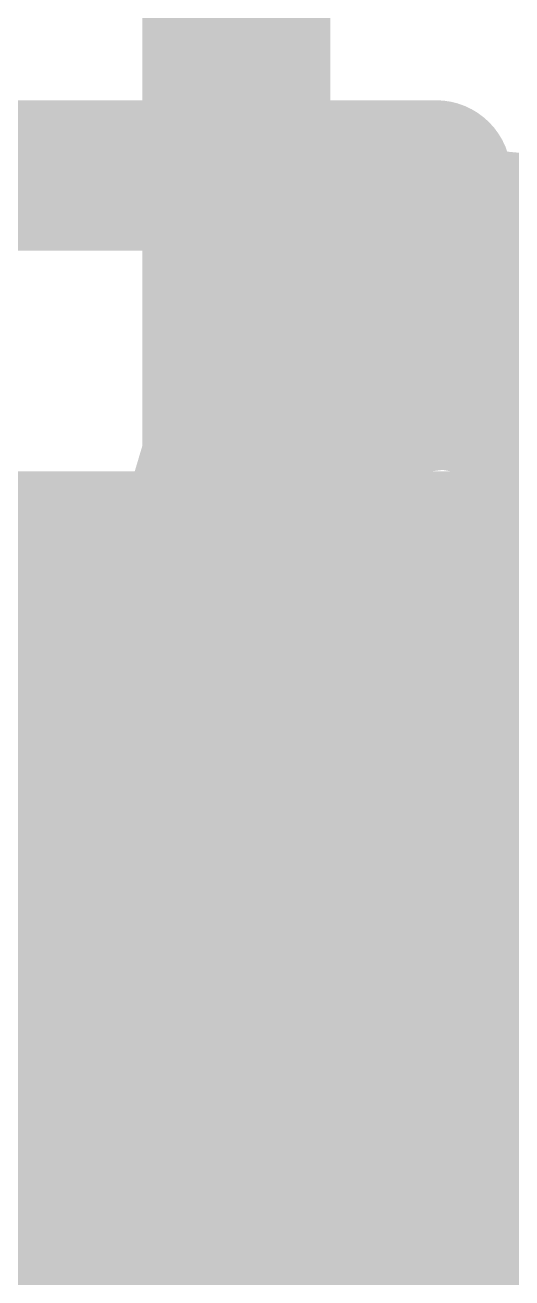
# Model space of a CAD drawing. Extents: x -4.1 to 20.4, y -14 to 28.1.
# Drawn here: x 8.605 to 9.263, y 21.3 to 22.993 of the extents above; entities that cross this region are included whole.
import ezdxf

# ---------------------------------------------------------------- set-up
doc = ezdxf.new("R2010")
doc.units = 0
for name, color, linetype in [('1', 12, 'CONTINUOUS'), ('21', 41, 'CONTINUOUS'), ('22', 40, 'CONTINUOUS')]:
    doc.layers.add(name, color=color, linetype=linetype)

# ---------------------------------------------------------------- blocks, each defined once
blk = doc.blocks.new('RECT')
blk.add_solid([(-0.5, -0.5), (0.5, -0.5), (-0.5, 0.5), (0.5, 0.5)])

msp = doc.modelspace()

# ---------------------------------------------------------------- linework, layer by layer
at = {"layer": '1', "const_width": 0.254}
for points in [[(8.89, 24.13), (8.89, 21.72)], [(8.89, 21.72), (8.76, 21.59)], [(8.76, 21.59), (8.76, 20.5872)]]:
    msp.add_lwpolyline(points, dxfattribs=at)
at = {"layer": '1', "const_width": 0.127}
for points in [[(8.9349, 21.6751, 1), (8.8451, 21.7649)], [(8.8265, 21.72, 1), (8.9535, 21.72)], [(8.8235, 21.59, 1), (8.6965, 21.59)], [(8.7151, 21.6349, 1), (8.8049, 21.5451)]]:
    msp.add_lwpolyline(points, format="xyb", dxfattribs=at)
at = {"layer": '21', "const_width": 0.2032}
msp.add_lwpolyline([(9.16, 22.79), (8.06, 22.79)], dxfattribs=at)
at = {"layer": '21', "const_width": 0.1016}
msp.add_lwpolyline([(9.16, 22.7392, 1), (9.16, 22.8408)], format="xyb", dxfattribs=at)
at = {"layer": '22', "const_width": 0.0254}
for points in [[(9.0043, 22.7635), (9.1126, 22.7993)], [(9.1126, 22.7993), (9.226, 22.8122)], [(9.1998, 22.8092), (9.258, 22.8092)], [(9.226, 22.8122), (9.3396, 22.8016)], [(9.0657, 22.7838), (9.3933, 22.7838)], [(8.9521, 22.7336), (9.0043, 22.7635)], [(8.9954, 22.7584), (9.4367, 22.7584)], [(8.9066, 22.6941), (8.9521, 22.7336)], [(8.9514, 22.733), (9.4659, 22.733)], [(8.9221, 22.7076), (9.4878, 22.7076)], [(8.8697, 22.6466), (8.9066, 22.6941)], [(8.8974, 22.6822), (9.508, 22.6822)], [(8.8044, 22.5185), (8.8697, 22.6466)], [(8.8776, 22.6568), (9.5274, 22.6568)], [(8.8619, 22.6314), (9.5419, 22.6314)], [(8.849, 22.606), (9.5563, 22.606)], [(8.836, 22.5806), (9.5699, 22.5806)], [(8.8231, 22.5552), (9.5795, 22.5552)], [(8.8101, 22.5298), (9.5891, 22.5298)], [(8.8925, 22.1183), (9.0018, 22.5374)], [(8.9998, 22.5298), (9.0453, 22.5298)], [(9.0018, 22.5374), (9.3066, 22.4841)], [(8.7633, 22.3807), (8.8044, 22.5185)], [(8.8002, 22.5044), (9.5987, 22.5044)], [(9.017, 22.5019), (8.9027, 22.1234)], [(8.9932, 22.5044), (9.1905, 22.5044)], [(9.2913, 22.4536), (9.017, 22.5019)], [(8.7926, 22.479), (9.0101, 22.479)], [(8.9866, 22.479), (9.3096, 22.479)], [(9.1471, 22.479), (9.6047, 22.479)], [(8.785, 22.4536), (9.0024, 22.4536)], [(8.9799, 22.4536), (9.3248, 22.4536)], [(8.7774, 22.4282), (8.9947, 22.4282)], [(8.9733, 22.4282), (9.3399, 22.4282)], [(8.7699, 22.4028), (8.9871, 22.4028)], [(8.9667, 22.4028), (9.1533, 22.4028)], [(9.1283, 22.3996), (9.0907, 22.3825)], [(9.1693, 22.4048), (9.1283, 22.3996)], [(9.21, 22.3977), (9.1693, 22.4048)], [(9.1809, 22.4028), (9.355, 22.4028)], [(9.2494, 22.3776), (9.21, 22.3977)], [(8.7478, 22.2377), (8.7633, 22.3807)], [(8.7629, 22.3774), (8.9794, 22.3774)], [(8.9601, 22.3774), (9.0848, 22.3774)], [(9.0907, 22.3825), (9.0612, 22.3568)], [(9.2812, 22.3469), (9.2494, 22.3776)], [(9.2496, 22.3774), (9.3701, 22.3774)], [(9.0612, 22.3568), (9.0399, 22.3241)], [(8.7602, 22.352), (8.9717, 22.352)], [(8.9534, 22.352), (9.0581, 22.352)], [(8.7574, 22.3266), (8.9641, 22.3266)], [(8.9468, 22.3266), (9.0415, 22.3266)], [(9.0399, 22.3241), (9.0234, 22.2794)], [(8.7547, 22.3012), (8.9564, 22.3012)], [(8.9402, 22.3012), (9.0314, 22.3012)], [(8.7519, 22.2758), (8.9487, 22.2758)], [(8.9336, 22.2758), (9.0227, 22.2758)], [(9.0234, 22.2794), (9.0145, 22.2326)], [(8.7492, 22.2504), (8.9411, 22.2504)], [(8.9269, 22.2504), (9.0179, 22.2504)], [(8.7478, 22.0574), (8.7478, 22.2377)], [(8.7478, 22.225), (8.9334, 22.225)], [(8.9203, 22.225), (9.0141, 22.225)], [(9.0145, 22.2326), (9.01, 22.1463)], [(8.7478, 22.1996), (8.9257, 22.1996)], [(8.9137, 22.1996), (9.0128, 22.1996)], [(8.7478, 22.1742), (8.918, 22.1742)], [(8.9071, 22.1742), (9.0115, 22.1742)], [(8.7478, 22.1488), (8.9104, 22.1488)], [(8.9005, 22.1488), (9.0102, 22.1488)], [(9.01, 22.1463), (9.0145, 22.0599)], [(8.7478, 22.1234), (8.9027, 22.1234)], [(8.8938, 22.1234), (9.0112, 22.1234)], [(8.9027, 22.1234), (9.0373, 21.7018)], [(9.0246, 21.6637), (8.8925, 22.1183)], [(8.7478, 22.098), (8.9108, 22.098)], [(8.8984, 22.098), (9.0125, 22.098)], [(8.7478, 22.0726), (8.9189, 22.0726)], [(8.9058, 22.0726), (9.0138, 22.0726)], [(8.7617, 21.9181), (8.7478, 22.0574)], [(9.0145, 22.0599), (9.0248, 22.0083)], [(8.7488, 22.0472), (8.927, 22.0472)], [(8.9132, 22.0472), (9.017, 22.0472)], [(8.7514, 22.0218), (8.9351, 22.0218)], [(8.9205, 22.0218), (9.0221, 22.0218)], [(9.0248, 22.0083), (9.0445, 21.9594)], [(8.7539, 21.9964), (8.9432, 21.9964)], [(8.9279, 21.9964), (9.0296, 21.9964)], [(8.7564, 21.971), (8.9514, 21.971)], [(8.9353, 21.971), (9.0398, 21.971)], [(9.0445, 21.9594), (9.0729, 21.9151)], [(8.759, 21.9456), (8.9595, 21.9456)], [(8.9427, 21.9456), (9.0534, 21.9456)], [(8.7615, 21.9202), (8.9676, 21.9202)], [(8.7986, 21.783), (8.7617, 21.9181)], [(8.9501, 21.9202), (9.0696, 21.9202)], [(9.0729, 21.9151), (9.1011, 21.8857)], [(8.7681, 21.8948), (8.9757, 21.8948)], [(8.9574, 21.8948), (9.0923, 21.8948)], [(9.1011, 21.8857), (9.1345, 21.8625)], [(8.775, 21.8694), (8.9838, 21.8694)], [(8.9648, 21.8694), (9.1246, 21.8694)], [(9.1345, 21.8625), (9.1719, 21.8465)], [(8.782, 21.844), (8.9919, 21.844)], [(8.9722, 21.844), (9.1829, 21.844)], [(9.1719, 21.8465), (9.1983, 21.8405)], [(9.1983, 21.8405), (9.2253, 21.8389)], [(9.2253, 21.8389), (9.2253, 21.4503)], [(8.7889, 21.8186), (9, 21.8186)], [(8.9796, 21.8186), (9.2253, 21.8186)], [(8.7958, 21.7932), (9.0081, 21.7932)], [(8.8524, 21.6733), (8.7986, 21.783)], [(8.987, 21.7932), (9.2253, 21.7932)], [(8.8061, 21.7678), (9.0162, 21.7678)], [(8.9944, 21.7678), (9.2253, 21.7678)], [(8.8185, 21.7424), (9.0243, 21.7424)], [(9.0017, 21.7424), (9.2253, 21.7424)], [(8.831, 21.717), (9.0324, 21.717)], [(9.0091, 21.717), (9.2253, 21.717)], [(9.0373, 21.7018), (9.1821, 21.5062)], [(8.8434, 21.6916), (9.0449, 21.6916)], [(9.0165, 21.6916), (9.2253, 21.6916)], [(8.9281, 21.5773), (8.8524, 21.6733)], [(8.858, 21.6662), (9.0637, 21.6662)], [(9.0239, 21.6662), (9.2253, 21.6662)], [(9.1542, 21.4579), (9.0246, 21.6637)], [(8.878, 21.6408), (9.0825, 21.6408)], [(9.039, 21.6408), (9.2253, 21.6408)], [(8.898, 21.6154), (9.1013, 21.6154)], [(9.055, 21.6154), (9.2253, 21.6154)], [(8.9181, 21.59), (9.1201, 21.59)], [(9.071, 21.59), (9.2253, 21.59)], [(8.9676, 21.5424), (8.9281, 21.5773)], [(8.9425, 21.5646), (9.1389, 21.5646)], [(9.087, 21.5646), (9.2253, 21.5646)], [(9.0119, 21.5138), (8.9676, 21.5424)], [(8.9726, 21.5392), (9.1577, 21.5392)], [(9.103, 21.5392), (9.2253, 21.5392)], [(9.0907, 21.4782), (9.0119, 21.5138)], [(9.0119, 21.5138), (9.1765, 21.5138)], [(9.119, 21.5138), (9.2253, 21.5138)], [(9.1821, 21.5062), (9.1465, 21.4579)], [(9.0681, 21.4884), (9.169, 21.4884)], [(9.1465, 21.4579), (9.0907, 21.4782)], [(9.135, 21.4884), (9.2253, 21.4884)], [(9.1325, 21.463), (9.1503, 21.463)], [(9.151, 21.463), (9.2253, 21.463)], [(9.2253, 21.4503), (9.1542, 21.4579)]]:
    msp.add_lwpolyline(points, dxfattribs=at)
at = {"layer": '22', "const_width": 0.0127}
for points in [[(9.1119, 22.8056, 1), (9.1134, 22.793)], [(9.1146, 22.7933, 1), (9.1106, 22.8053)], [(9.1998, 22.8156, 1), (9.1998, 22.8028)], [(9.2266, 22.8185, 1), (9.2254, 22.8059)], [(9.2267, 22.8059, 1), (9.2253, 22.8185)], [(9.258, 22.8028, 1), (9.258, 22.8156)], [(9.0657, 22.7902, 1), (9.0657, 22.7774)], [(9.0023, 22.7695, 1), (9.0063, 22.7575)], [(9.0075, 22.758, 1), (9.0011, 22.769)], [(8.9954, 22.7648, 1), (8.9954, 22.7521)], [(8.9514, 22.7394, 1), (8.9514, 22.7266)], [(8.9489, 22.7391, 1), (8.9552, 22.7281)], [(8.9562, 22.7288, 1), (8.9479, 22.7384)], [(8.9221, 22.714, 1), (8.9221, 22.7012)], [(8.8974, 22.6886, 1), (8.8974, 22.6759)], [(8.9025, 22.6989, 1), (8.9108, 22.6893)], [(8.9116, 22.6902, 1), (8.9016, 22.698)], [(8.8754, 22.6437, 1), (8.864, 22.6495)], [(8.8776, 22.6632, 1), (8.8776, 22.6504)], [(8.8619, 22.6378, 1), (8.8619, 22.6251)], [(8.8647, 22.6505, 1), (8.8747, 22.6427)], [(8.849, 22.6124, 1), (8.849, 22.5997)], [(8.836, 22.587, 1), (8.836, 22.5742)], [(8.8231, 22.5616, 1), (8.8231, 22.5489)], [(8.8101, 22.5362, 1), (8.8101, 22.5235)], [(8.9998, 22.5362, 1), (8.9998, 22.5235)], [(9.0029, 22.5437, 1), (9.0007, 22.5311)], [(9.0079, 22.5358, 1), (8.9957, 22.539)], [(9.0453, 22.5235, 1), (9.0453, 22.5362)], [(8.7987, 22.5214, 1), (8.81, 22.5156)], [(8.8104, 22.5167, 1), (8.7983, 22.5203)], [(8.8002, 22.5108, 1), (8.8002, 22.498)], [(8.9932, 22.5108, 1), (8.9932, 22.498)], [(9.0181, 22.5082, 1), (9.0159, 22.4956)], [(9.0231, 22.5001, 1), (9.0109, 22.5037)], [(9.1905, 22.498, 1), (9.1905, 22.5108)], [(8.7926, 22.4854, 1), (8.7926, 22.4727)], [(8.9866, 22.4854, 1), (8.9866, 22.4727)], [(9.0101, 22.4727, 1), (9.0101, 22.4854)], [(9.1471, 22.4854, 1), (9.1471, 22.4727)], [(8.785, 22.46, 1), (8.785, 22.4473)], [(8.9799, 22.46, 1), (8.9799, 22.4473)], [(9.0024, 22.4473, 1), (9.0024, 22.46)], [(8.7774, 22.4346, 1), (8.7774, 22.4218)], [(8.9733, 22.4346, 1), (8.9733, 22.4218)], [(8.9947, 22.4218, 1), (8.9947, 22.4346)], [(8.7699, 22.4092, 1), (8.7699, 22.3965)], [(8.9667, 22.4092, 1), (8.9667, 22.3965)], [(8.9871, 22.3965, 1), (8.9871, 22.4092)], [(9.1275, 22.4059, 1), (9.1291, 22.3933)], [(9.1309, 22.3938, 1), (9.1257, 22.4054)], [(9.1533, 22.3965, 1), (9.1533, 22.4092)], [(9.1704, 22.4111, 1), (9.1682, 22.3986)], [(9.1701, 22.3985, 1), (9.1685, 22.4111)], [(9.1809, 22.4092, 1), (9.1809, 22.3965)], [(9.2129, 22.4034, 1), (9.2071, 22.392)], [(9.2089, 22.3914, 1), (9.2111, 22.404)], [(8.7629, 22.3838, 1), (8.7629, 22.3711)], [(8.7572, 22.3825, 1), (8.7694, 22.3789)], [(8.7696, 22.38, 1), (8.757, 22.3814)], [(8.9601, 22.3838, 1), (8.9601, 22.3711)], [(8.9794, 22.3711, 1), (8.9794, 22.3838)], [(9.0881, 22.3883, 1), (9.0933, 22.3767)], [(9.0848, 22.3711, 1), (9.0848, 22.3838)], [(9.0949, 22.3777, 1), (9.0865, 22.3873)], [(9.2538, 22.3822, 1), (9.245, 22.373)], [(9.2496, 22.3838, 1), (9.2496, 22.3711)], [(9.2465, 22.3719, 1), (9.2523, 22.3833)], [(9.0665, 22.3534, 1), (9.0559, 22.3603)], [(8.7602, 22.3584, 1), (8.7602, 22.3456)], [(8.9534, 22.3584, 1), (8.9534, 22.3456)], [(8.9717, 22.3456, 1), (8.9717, 22.3584)], [(9.0571, 22.3616, 1), (9.0654, 22.3521)], [(9.0581, 22.3456, 1), (9.0581, 22.3584)], [(8.7574, 22.333, 1), (8.7574, 22.3203)], [(8.9468, 22.333, 1), (8.9468, 22.3203)], [(8.9641, 22.3203, 1), (8.9641, 22.333)], [(9.0459, 22.3219, 1), (9.0339, 22.3263)], [(9.0415, 22.3203, 1), (9.0415, 22.333)], [(9.0346, 22.3276, 1), (9.0452, 22.3206)], [(8.7547, 22.3076, 1), (8.7547, 22.2949)], [(8.9402, 22.3076, 1), (8.9402, 22.2949)], [(8.9564, 22.2949, 1), (8.9564, 22.3076)], [(9.0314, 22.2949, 1), (9.0314, 22.3076)], [(8.7519, 22.2822, 1), (8.7519, 22.2694)], [(8.9336, 22.2822, 1), (8.9336, 22.2694)], [(8.9487, 22.2694, 1), (8.9487, 22.2822)], [(9.0296, 22.2782, 1), (9.0171, 22.2806)], [(9.0174, 22.2816, 1), (9.0293, 22.2772)], [(9.0227, 22.2694, 1), (9.0227, 22.2822)], [(8.7492, 22.2568, 1), (8.7492, 22.2441)], [(8.9269, 22.2568, 1), (8.9269, 22.2441)], [(8.9411, 22.2441, 1), (8.9411, 22.2568)], [(9.0179, 22.2441, 1), (9.0179, 22.2568)], [(8.7415, 22.2384, 1), (8.7541, 22.237)], [(8.7478, 22.2314, 1), (8.7478, 22.2187)], [(8.7541, 22.2377, 1), (8.7415, 22.2377)], [(8.9203, 22.2314, 1), (8.9203, 22.2187)], [(8.9334, 22.2187, 1), (8.9334, 22.2314)], [(9.0083, 22.2338, 1), (9.0207, 22.2314)], [(9.0208, 22.2323, 1), (9.0082, 22.2329)], [(9.0141, 22.2187, 1), (9.0141, 22.2314)], [(8.7478, 22.206, 1), (8.7478, 22.1932)], [(8.9137, 22.206, 1), (8.9137, 22.1932)], [(8.9257, 22.1932, 1), (8.9257, 22.206)], [(9.0128, 22.1932, 1), (9.0128, 22.206)], [(8.7478, 22.1806, 1), (8.7478, 22.1679)], [(8.9071, 22.1806, 1), (8.9071, 22.1679)], [(8.918, 22.1679, 1), (8.918, 22.1806)], [(9.0115, 22.1679, 1), (9.0115, 22.1806)], [(8.7478, 22.1552, 1), (8.7478, 22.1425)], [(8.9005, 22.1552, 1), (8.9005, 22.1425)], [(8.9104, 22.1425, 1), (8.9104, 22.1552)], [(9.0164, 22.1466, 1), (9.0037, 22.1459)], [(9.0037, 22.1466, 1), (9.0164, 22.1459)], [(9.0102, 22.1425, 1), (9.0102, 22.1552)], [(8.7478, 22.1298, 1), (8.7478, 22.117)], [(8.8938, 22.1298, 1), (8.8938, 22.117)], [(8.9087, 22.1253, 1), (8.8967, 22.1215)], [(8.9027, 22.117, 1), (8.9027, 22.1298)], [(9.0112, 22.117, 1), (9.0112, 22.1298)], [(8.8986, 22.1201, 1), (8.8864, 22.1165)], [(8.8864, 22.1199, 1), (8.8986, 22.1167)], [(8.8966, 22.1252, 1), (8.9088, 22.1216)], [(8.7478, 22.1044, 1), (8.7478, 22.0917)], [(8.8984, 22.1044, 1), (8.8984, 22.0917)], [(8.9108, 22.0917, 1), (8.9108, 22.1044)], [(9.0125, 22.0917, 1), (9.0125, 22.1044)], [(8.7478, 22.079, 1), (8.7478, 22.0663)], [(8.9058, 22.079, 1), (8.9058, 22.0663)], [(8.9189, 22.0663, 1), (8.9189, 22.079)], [(9.0138, 22.0663, 1), (9.0138, 22.079)], [(8.7541, 22.058, 1), (8.7415, 22.0568)], [(9.0207, 22.0611, 1), (9.0083, 22.0587)], [(9.0082, 22.0596, 1), (9.0208, 22.0602)], [(8.7415, 22.0574, 1), (8.7541, 22.0574)], [(8.7488, 22.0536, 1), (8.7488, 22.0408)], [(8.9132, 22.0536, 1), (8.9132, 22.0408)], [(8.927, 22.0408, 1), (8.927, 22.0536)], [(9.017, 22.0408, 1), (9.017, 22.0536)], [(8.7514, 22.0282, 1), (8.7514, 22.0155)], [(8.9205, 22.0282, 1), (8.9205, 22.0155)], [(8.9351, 22.0155, 1), (8.9351, 22.0282)], [(9.0221, 22.0155, 1), (9.0221, 22.0282)], [(9.0307, 22.0106, 1), (9.0189, 22.0059)], [(9.0186, 22.007, 1), (9.031, 22.0095)], [(8.7539, 22.0028, 1), (8.7539, 21.9901)], [(8.9279, 22.0028, 1), (8.9279, 21.9901)], [(8.9432, 21.9901, 1), (8.9432, 22.0028)], [(9.0296, 21.9901, 1), (9.0296, 22.0028)], [(8.7564, 21.9774, 1), (8.7564, 21.9646)], [(8.9353, 21.9774, 1), (8.9353, 21.9646)], [(8.9514, 21.9646, 1), (8.9514, 21.9774)], [(9.0398, 21.9646, 1), (9.0398, 21.9774)], [(9.0498, 21.9629, 1), (9.0391, 21.956)], [(9.0386, 21.9571, 1), (9.0504, 21.9618)], [(8.759, 21.952, 1), (8.759, 21.9393)], [(8.9427, 21.952, 1), (8.9427, 21.9393)], [(8.9595, 21.9393, 1), (8.9595, 21.952)], [(9.0534, 21.9393, 1), (9.0534, 21.952)], [(8.7615, 21.9266, 1), (8.7615, 21.9139)], [(8.7679, 21.9198, 1), (8.7556, 21.9164)], [(8.9501, 21.9266, 1), (8.9501, 21.9139)], [(8.9676, 21.9139, 1), (8.9676, 21.9266)], [(9.0696, 21.9139, 1), (9.0696, 21.9266)], [(8.7554, 21.9174, 1), (8.768, 21.9187)], [(9.0775, 21.9195, 1), (9.0683, 21.9107)], [(9.0676, 21.9117, 1), (9.0782, 21.9185)], [(8.7681, 21.9012, 1), (8.7681, 21.8884)], [(8.9574, 21.9012, 1), (8.9574, 21.8884)], [(8.9757, 21.8884, 1), (8.9757, 21.9012)], [(9.0923, 21.8884, 1), (9.0923, 21.9012)], [(9.1047, 21.8909, 1), (9.0974, 21.8805)], [(9.0965, 21.8813, 1), (9.1056, 21.8901)], [(8.775, 21.8758, 1), (8.775, 21.8631)], [(8.9648, 21.8758, 1), (8.9648, 21.8631)], [(8.9838, 21.8631, 1), (8.9838, 21.8758)], [(9.1246, 21.8631, 1), (9.1246, 21.8758)], [(9.137, 21.8684, 1), (9.132, 21.8567)], [(9.1309, 21.8573, 1), (9.1381, 21.8678)], [(8.782, 21.8504, 1), (8.782, 21.8377)], [(8.9722, 21.8504, 1), (8.9722, 21.8377)], [(8.9919, 21.8377, 1), (8.9919, 21.8504)], [(9.1733, 21.8527, 1), (9.1705, 21.8403)], [(9.1694, 21.8407, 1), (9.1744, 21.8523)], [(9.1829, 21.8377, 1), (9.1829, 21.8504)], [(9.1987, 21.8469, 1), (9.1979, 21.8342)], [(9.1969, 21.8343, 1), (9.1997, 21.8467)], [(9.2317, 21.8389, 1), (9.219, 21.8389)], [(9.2249, 21.8326, 1), (9.2257, 21.8452)], [(8.7889, 21.825, 1), (8.7889, 21.8122)], [(8.9796, 21.825, 1), (8.9796, 21.8122)], [(9, 21.8122, 1), (9, 21.825)], [(9.2253, 21.8122, 1), (9.2253, 21.825)], [(8.7958, 21.7996, 1), (8.7958, 21.7869)], [(8.8043, 21.7858, 1), (8.7929, 21.7802)], [(8.987, 21.7996, 1), (8.987, 21.7869)], [(9.0081, 21.7869, 1), (9.0081, 21.7996)], [(9.2253, 21.7869, 1), (9.2253, 21.7996)], [(8.7925, 21.7813, 1), (8.8047, 21.7847)], [(8.8061, 21.7742, 1), (8.8061, 21.7614)], [(8.9944, 21.7742, 1), (8.9944, 21.7614)], [(9.0162, 21.7614, 1), (9.0162, 21.7742)], [(9.2253, 21.7614, 1), (9.2253, 21.7742)], [(8.8185, 21.7488, 1), (8.8185, 21.736)], [(9.0017, 21.7488, 1), (9.0017, 21.736)], [(9.0243, 21.736, 1), (9.0243, 21.7488)], [(9.2253, 21.736, 1), (9.2253, 21.7488)], [(8.831, 21.7234, 1), (8.831, 21.7107)], [(9.0091, 21.7234, 1), (9.0091, 21.7107)], [(9.0324, 21.7107, 1), (9.0324, 21.7234)], [(9.2253, 21.7107, 1), (9.2253, 21.7234)], [(9.0424, 21.7056, 1), (9.0322, 21.698)], [(9.0313, 21.6999, 1), (9.0433, 21.7037)], [(8.8434, 21.698, 1), (8.8434, 21.6852)], [(9.0165, 21.698, 1), (9.0165, 21.6852)], [(9.0449, 21.6852, 1), (9.0449, 21.698)], [(9.2253, 21.6852, 1), (9.2253, 21.698)], [(8.8574, 21.6772, 1), (8.8474, 21.6693)], [(8.8467, 21.6705, 1), (8.8581, 21.6761)], [(8.858, 21.6726, 1), (8.858, 21.6598)], [(9.0239, 21.6726, 1), (9.0239, 21.6598)], [(9.03, 21.6671, 1), (9.0192, 21.6603)], [(9.0637, 21.6598, 1), (9.0637, 21.6726)], [(9.2253, 21.6598, 1), (9.2253, 21.6726)], [(9.0185, 21.6619, 1), (9.0307, 21.6655)], [(8.878, 21.6472, 1), (8.878, 21.6345)], [(9.039, 21.6472, 1), (9.039, 21.6345)], [(9.0825, 21.6345, 1), (9.0825, 21.6472)], [(9.2253, 21.6345, 1), (9.2253, 21.6472)], [(8.898, 21.6218, 1), (8.898, 21.609)], [(9.055, 21.6218, 1), (9.055, 21.609)], [(9.1013, 21.609, 1), (9.1013, 21.6218)], [(9.2253, 21.609, 1), (9.2253, 21.6218)], [(8.9181, 21.5964, 1), (8.9181, 21.5836)], [(9.071, 21.5964, 1), (9.071, 21.5836)], [(9.1201, 21.5836, 1), (9.1201, 21.5964)], [(9.2253, 21.5836, 1), (9.2253, 21.5964)], [(8.9323, 21.5821, 1), (8.9239, 21.5725)], [(8.9231, 21.5734, 1), (8.9331, 21.5812)], [(8.9425, 21.571, 1), (8.9425, 21.5583)], [(9.087, 21.571, 1), (9.087, 21.5583)], [(9.1389, 21.5583, 1), (9.1389, 21.571)], [(9.2253, 21.5583, 1), (9.2253, 21.571)], [(8.9711, 21.5478, 1), (8.9642, 21.5371)], [(8.9634, 21.5377, 1), (8.9718, 21.5472)], [(8.9726, 21.5456, 1), (8.9726, 21.5328)], [(9.103, 21.5456, 1), (9.103, 21.5328)], [(9.1577, 21.5328, 1), (9.1577, 21.5456)], [(9.2253, 21.5328, 1), (9.2253, 21.5456)], [(9.0119, 21.5202, 1), (9.0119, 21.5074)], [(9.0145, 21.5196, 1), (9.0093, 21.508)], [(9.0085, 21.5085, 1), (9.0153, 21.5191)], [(9.119, 21.5202, 1), (9.119, 21.5074)], [(9.1765, 21.5074, 1), (9.1765, 21.5202)], [(9.2253, 21.5074, 1), (9.2253, 21.5202)], [(9.1872, 21.5024, 1), (9.177, 21.51)], [(9.177, 21.5024, 1), (9.1872, 21.51)], [(9.0681, 21.4948, 1), (9.0681, 21.4821)], [(9.0929, 21.4842, 1), (9.0885, 21.4722)], [(9.0881, 21.4724, 1), (9.0933, 21.484)], [(9.135, 21.4948, 1), (9.135, 21.4821)], [(9.169, 21.4821, 1), (9.169, 21.4948)], [(9.2253, 21.4821, 1), (9.2253, 21.4948)], [(9.1325, 21.4694, 1), (9.1325, 21.4566)], [(9.151, 21.4694, 1), (9.151, 21.4566)], [(9.1503, 21.4566, 1), (9.1503, 21.4694)], [(9.2253, 21.4566, 1), (9.2253, 21.4694)], [(9.1414, 21.4617, 1), (9.1516, 21.4541)], [(9.1443, 21.4519, 1), (9.1487, 21.4639)], [(9.1549, 21.4642, 1), (9.1535, 21.4516)], [(9.1488, 21.4545, 1), (9.1596, 21.4613)], [(9.219, 21.4503, 1), (9.2317, 21.4503)], [(9.2246, 21.444, 1), (9.226, 21.4566)]]:
    msp.add_lwpolyline(points, format="xyb", dxfattribs=at)

# ---------------------------------------------------------------- block references
at = {"layer": '1', "xscale": 1.6, "yscale": 1.4, "rotation": 270}
msp.add_blockref('RECT', (8.76, 21.59), dxfattribs=at)

doc.saveas('drawing.dxf')
